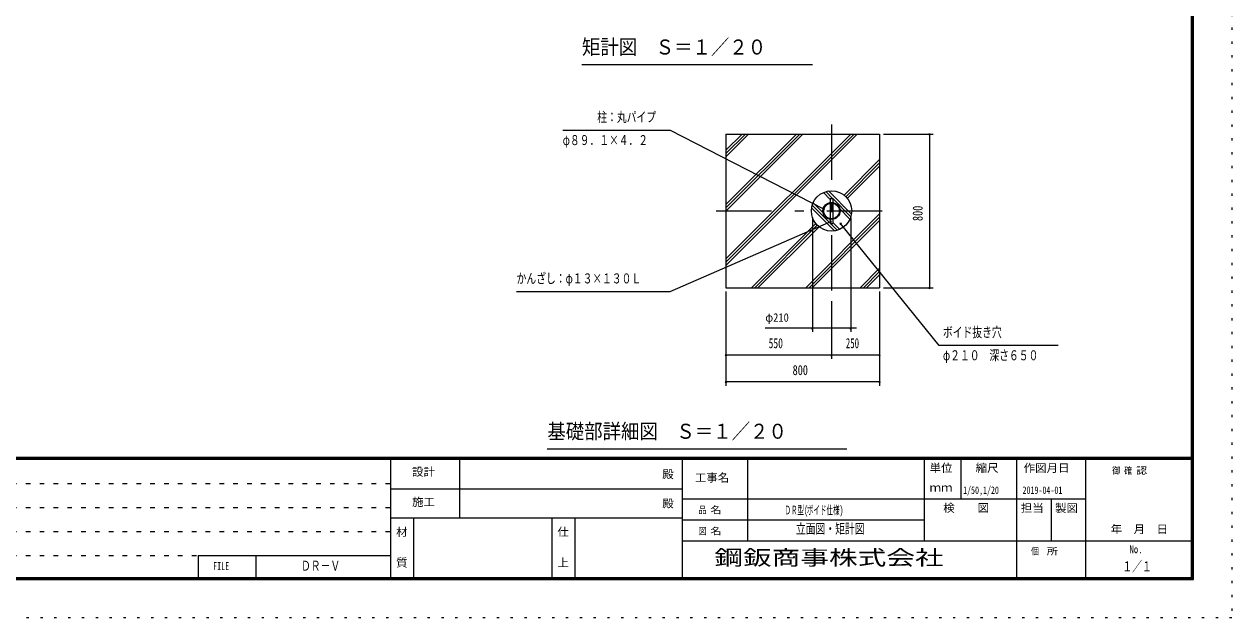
# Model space of a CAD drawing. Units: millimetres, scale not verified, with parts at other scales. Extents: x -25848 to 25858, y -10500 to 10500.
# Drawn here: x 10135 to 25858, y -10500 to -2775 of the extents above; entities that cross this region are included whole.
import ezdxf
from ezdxf.enums import TextEntityAlignment as Align

# ---------------------------------------------------------------- set-up
doc = ezdxf.new("R2010")
doc.units = ezdxf.units.MM
doc.header["$LTSCALE"] = 60
for name, pattern in [('USER1', [3, 1, -2]), ('USER3', [24, 12, -5, 2, -5]), ('USER4', [3, 0.5, -2.5])]:
    doc.linetypes.add(name, pattern=pattern)
doc.layers.add('0-1_0-F', color=7, linetype='Continuous')
doc.layers.add('0-E_2-5DIM', color=7, linetype='Continuous')
for name, color, linetype, lineweight in [('0-6_2-02BOLD', 7, 'Continuous', 18), ('0-8_2-22CENTER', 3, 'USER3', 18), ('0-A_2-52DIM', 3, 'Continuous', 18), ('0-B_2-62HATCH', 2, 'Continuous', 18), ('0-C_F-F', 5, 'Continuous', 18), ('0-D_F-E_J_ADD', 5, 'USER4', 18)]:
    doc.layers.add(name, color=color, linetype=linetype, lineweight=lineweight)
doc.styles.add('ＭＳ ゴシック', font='')
doc.styles.get('ＭＳ ゴシック').set_extended_font_data('MS Gothic')

msp = doc.modelspace()

# ---------------------------------------------------------------- linework, layer by layer
at = {"layer": '0-6_2-02BOLD'}
for p, q in [((19271.37, -4205.07), (19271.37, -6205.07)), ((20630.12, -5042.57), (20630.12, -5094.89)), ((20630.12, -5042.57), (20662.62, -5042.57)), ((20630.12, -5105.51), (20630.12, -5304.63)), ((20662.62, -5042.57), (20662.62, -5094.88)), ((20662.62, -5105.51), (20662.62, -5304.63)), ((20630.12, -5315.25), (20630.12, -5367.57)), ((20662.62, -5315.25), (20662.62, -5367.57)), ((20630.12, -5367.57), (20662.62, -5367.57)), ((19271.37, -6205.07), (21271.37, -6205.07))]:
    msp.add_line(p, q, dxfattribs=at)
msp.add_lwpolyline([(19271.37, -4205.07), (21271.37, -4205.07), (21271.37, -6205.07)], dxfattribs=at)
for radius in [262.5, 111.38, 100.88]:
    msp.add_circle((20646.37, -5205.07), radius, dxfattribs=at)
at = {"layer": '0-8_2-22CENTER'}
for p, q in [((20646.37, -4080.07), (20646.37, -6330.07)), ((19146.37, -5205.07), (21521.37, -5205.07))]:
    msp.add_line(p, q, dxfattribs=at)
at = {"layer": '0-A_2-52DIM'}
for p, q in [((20396.37, -3305.07), (17396.37, -3305.07)), ((21321.37, -4205.07), (21971.37, -4205.07)), ((21931.37, -4205.07), (21911.37, -4205.07)), ((21921.37, -4205.07), (21921.37, -6205.07)), ((20552.91, -5179.76), (20532.91, -5179.76)), ((20396.37, -5288.87), (20396.37, -6780.07)), ((20645.88, -5344.63), (20625.88, -5344.63)), ((20896.37, -5288.87), (20896.37, -6780.07)), ((20774.89, -5368.66), (20754.89, -5368.66)), ((22046.38, -6955.07), (20764.89, -5368.66)), ((19271.37, -6255.07), (19271.37, -7480.07)), ((21271.37, -6255.07), (21271.37, -7480.07)), ((21321.37, -6205.07), (21971.37, -6205.07)), ((21931.37, -6205.07), (21911.37, -6205.07)), ((20646.37, -6380.07), (20646.37, -7130.07)), ((20971.37, -6730.07), (19783.87, -6730.07)), ((20406.37, -6730.07), (20386.37, -6730.07)), ((20906.37, -6730.07), (20886.37, -6730.07)), ((23596.37, -6955.07), (22046.38, -6955.07)), ((19281.37, -7080.07), (19261.37, -7080.07)), ((21271.37, -7080.07), (19271.37, -7080.07)), ((20656.37, -7080.07), (20636.37, -7080.07)), ((21281.37, -7080.07), (21261.37, -7080.07)), ((19281.37, -7430.07), (19261.37, -7430.07)), ((21271.37, -7430.07), (19271.37, -7430.07)), ((21281.37, -7430.07), (21261.37, -7430.07)), ((20846.37, -8305.07), (16946.37, -8305.07))]:
    msp.add_line(p, q, dxfattribs=at)
for points in [[(17146.37, -4155.07), (18546.37, -4155.07), (20542.91, -5179.76)], [(16546.37, -6255.07), (18546.37, -6255.07), (20635.88, -5344.63)]]:
    msp.add_lwpolyline(points, dxfattribs=at)
for centre in [(21921.37, -4205.07), (20542.91, -5179.76), (20635.88, -5344.63), (20764.89, -5368.66), (21921.37, -6205.07), (20396.37, -6730.07), (20896.37, -6730.07), (19271.37, -7080.07), (20646.37, -7080.07), (21271.37, -7080.07), (19271.37, -7430.07), (21271.37, -7430.07)]:
    msp.add_arc(centre, 10, 180, 0, dxfattribs=at)
at = {"layer": '0-B_2-62HATCH'}
for p, q in [((19271.37, -5915.39), (20981.69, -4205.07)), ((19271.37, -5872.96), (20939.27, -4205.07)), ((19271.37, -5830.54), (20896.84, -4205.07)), ((19271.37, -5123.43), (20189.73, -4205.07)), ((19271.37, -5165.86), (20232.16, -4205.07)), ((19271.37, -5208.28), (20274.58, -4205.07)), ((19271.37, -4501.18), (19567.48, -4205.07)), ((19271.37, -4458.75), (19525.05, -4205.07)), ((19271.37, -4416.32), (19482.62, -4205.07)), ((20809.56, -4999.46), (21271.37, -4537.64)), ((20831.99, -5019.45), (21271.37, -4580.07)), ((20851.98, -5041.88), (21271.37, -4622.5)), ((20540.51, -4964.86), (20630.12, -5054.47)), ((20571.54, -4953.46), (20660.65, -5042.57)), ((20606.17, -4945.67), (20905.77, -5245.27)), ((20386.97, -5164.87), (20686.57, -5464.47)), ((20394.76, -5130.24), (20630.12, -5365.6)), ((20406.16, -5099.21), (20538.09, -5231.14)), ((20662.62, -5044.54), (20897.98, -5279.9)), ((20662.62, -5086.97), (20672.44, -5096.79)), ((20754.65, -5179), (20886.58, -5310.93)), ((20311.06, -6205.07), (21271.37, -5244.75)), ((20353.48, -6205.07), (21271.37, -5287.18)), ((20395.9, -6205.07), (21271.37, -5329.6)), ((20620.3, -5313.35), (20630.12, -5323.17)), ((19603.95, -6205.07), (20440.76, -5368.26)), ((19646.37, -6205.07), (20460.76, -5390.68)), ((19688.8, -6205.07), (20483.19, -5410.68)), ((20632.09, -5367.57), (20721.2, -5456.68)), ((20662.62, -5355.67), (20752.23, -5445.28)), ((21018.16, -6205.07), (21271.37, -5951.86)), ((21060.59, -6205.07), (21271.37, -5994.28)), ((21103.01, -6205.07), (21271.37, -6036.71))]:
    msp.add_line(p, q, dxfattribs=at)
at = {"layer": '0-C_F-F'}
for p, q in [((25335.28, -9977.5), (25335.28, 10077.5)), ((25337.78, -9980), (25337.78, 10080)), ((25340.28, -9982.5), (25340.28, 10082.5)), ((25345.28, -9987.5), (25345.28, 10087.5)), ((25350.28, -9992.5), (25350.28, 10092.5)), ((25355.28, -9997.5), (25355.28, 10097.5)), ((25357.78, -10000), (25357.78, 10100)), ((25332.78, -8415), (-3317.22, -8415)), ((25332.78, -8417.5), (-3317.22, -8417.5)), ((25332.78, -8420), (-3317.22, -8420)), ((25332.78, -8422.5), (-3317.22, -8422.5)), ((25332.78, -8425), (-3317.22, -8425)), ((25332.78, -8427.5), (-3317.22, -8427.5)), ((25332.78, -8430), (-3317.22, -8430)), ((25332.78, -8432.5), (-3317.22, -8432.5)), ((25332.78, -8435), (-3317.22, -8435)), ((25332.78, -8437.5), (-3317.22, -8437.5)), ((25332.78, -8440), (-3317.22, -8440)), ((14907.79, -10000), (14907.79, -8440)), ((15807.79, -9200), (15807.79, -8440)), ((18707.78, -10000), (18707.78, -8440)), ((19557.78, -9500), (19557.78, -8440)), ((21857.79, -9500), (21857.79, -8440)), ((22332.79, -8950), (22332.79, -8440)), ((23057.79, -10000), (23057.79, -8440)), ((23957.79, -10000), (23957.79, -8440)), ((14907.79, -8820), (18707.78, -8820)), ((18707.78, -8950), (23957.79, -8950)), ((23507.78, -9500), (23507.78, -8950)), ((14907.79, -9200), (18707.78, -9200)), ((15207.78, -10000), (15207.78, -9200)), ((17007.78, -10000), (17007.78, -9200)), ((17307.78, -10000), (17307.78, -9200)), ((18707.78, -9225), (21857.79, -9225)), ((18707.78, -9500), (25357.78, -9500)), ((12399.79, -9688), (14907.79, -9688)), ((12399.79, -9688), (12399.79, -10000)), ((13149.79, -9688), (13149.79, -10000)), ((-3342.22, -10000), (25357.78, -10000)), ((-3339.72, -9997.5), (25355.28, -9997.5)), ((-3334.72, -9992.5), (25350.28, -9992.5)), ((-3329.72, -9987.5), (25345.28, -9987.5)), ((-3324.72, -9982.5), (25340.28, -9982.5)), ((-3322.22, -9980), (25337.78, -9980)), ((-3319.72, -9977.5), (25335.28, -9977.5))]:
    msp.add_line(p, q, dxfattribs=at)
at = {"layer": '0-C_F-F', "color": 6, "linetype": 'USER1'}
for p, q in [((-3342.22, -8752), (14907.78, -8752)), ((-3342.22, -9064), (14907.79, -9064)), ((-3342.22, -9376), (14907.79, -9376)), ((-3342.22, -9688), (12399.79, -9688))]:
    msp.add_line(p, q, dxfattribs=at)
at = {"layer": '0-C_F-F'}
for points in [[(-3337.22, 10095), (-3337.22, -9995), (25352.78, -9995), (25352.78, 10095)], [(-3332.22, 10090), (-3332.22, -9990), (25347.78, -9990), (25347.78, 10090)], [(-3327.22, 10085), (-3327.22, -9985), (25342.78, -9985), (25342.78, 10085)], [(-3317.22, 10075), (-3317.22, -9975), (25332.78, -9975), (25332.78, 10075)]]:
    msp.add_lwpolyline(points, dxfattribs=at)
at = {"layer": '0-D_F-E_J_ADD'}
for p, q in [((25857.78, 10500), (25857.78, -10500)), ((25857.78, -10500), (-3842.22, -10500))]:
    msp.add_line(p, q, dxfattribs=at)

# ---------------------------------------------------------------- texts
at = {"layer": '0-1_0-F', "style": 'ＭＳ ゴシック'}
for s, height, width, p in [('1/50,1/20', 97.68, 0.65, (22358.97, -8916.7)), ('2019-04-01', 97.68, 0.65, (23132.78, -8916.7)), ('ＤＲ型(', 110.7, 0.55, (20032.78, -9187.5)), ('ボイド仕様)', 110.7, 0.55, (20325.05, -9187.5)), ('立面図・矩計図', 130.2, 0.7, (20182.78, -9444.74)), ('１／１', 130.2, 0.7, (24432.78, -9934.49)), ('ＤＲ－Ｖ', 130.2, 0.7, (13739.37, -9926.24))]:
    msp.add_text(s, height=height, dxfattribs=dict(at, width=width)).set_placement(p, align=Align.BOTTOM_LEFT)
at = {"layer": '0-A_2-52DIM', "color": 7, "style": 'ＭＳ ゴシック'}
for s, height, width, p in [('矩計図\u3000Ｓ＝１／２０', 195.4, 0.9, (17396.37, -3228.42)), ('柱：丸パイプ', 130.2, 0.7, (17596.37, -4087.3)), ('φ８９．１×４．２', 130.2, 0.7, (17146.37, -4387.31)), ('かんざし：φ１３×１３０Ｌ', 130.2, 0.7, (16546.37, -6187.3)), ('φ210', 110.7, 0.9, (19783.87, -6680.07)), ('ボイド抜き穴', 130.2, 0.7, (22096.37, -6887.31)), ('550', 130.2, 0.7, (19827.37, -7030.07)), ('250', 130.2, 0.65, (20832.04, -7030.07)), ('φ２１０\u3000深さ６５０', 130.2, 0.7, (22096.38, -7187.31)), ('800', 130.2, 0.75, (20139.96, -7380.07)), ('基礎部詳細図\u3000Ｓ＝１／２０', 195.4, 0.9, (16946.37, -8228.42))]:
    msp.add_text(s, height=height, dxfattribs=dict(at, width=width)).set_placement(p, align=Align.BOTTOM_LEFT)
at = {"layer": '0-A_2-52DIM', "color": 7, "style": 'ＭＳ ゴシック', "width": 0.75}
msp.add_text('800', height=130.2, rotation=90, dxfattribs=at).set_placement((21871.37, -5336.48), align=Align.BOTTOM_LEFT)
at = {"layer": '0-C_F-F', "color": 7, "style": 'ＭＳ ゴシック'}
for s, height, width, p in [('単位', 104.2, 1.05, (21922.78, -8633.29)), ('縮尺', 104.2, 1.05, (22522.78, -8633.29)), ('作図月日', 104.2, 1.05, (23146.68, -8634.31)), ('設計', 104.2, 1.05, (15185.29, -8683.83)), ('殿', 104.2, 1.05, (18442.78, -8715.79)), ('工事名', 104.2, 1.05, (18867.78, -8760.79)), ('御 ', 88.56, 0.85, (24300.54, -8654.43)), ('確 ', 88.56, 0.85, (24454.92, -8654.43)), ('認', 88.56, 1.2, (24609.31, -8654.43)), ('ｍｍ', 104.2, 1.05, (21922.78, -8888.29)), ('施工', 104.2, 1.05, (15185.29, -9075.79)), ('殿', 104.2, 1.05, (18442.78, -9095.79)), ('品 ', 88.56, 0.85, (18914.03, -9167.5)), ('名', 88.56, 1.2, (19068.42, -9167.5)), ('検\u3000\u3000図', 104.2, 1.05, (22100.28, -9153.29)), ('担当', 104.2, 1.05, (23110.29, -9153.29)), ('製図', 104.2, 1.05, (23556.27, -9155.74)), ('材', 104.2, 1.05, (14977.79, -9465.79)), ('仕', 104.2, 1.05, (17077.78, -9465.79)), ('図 ', 88.56, 0.85, (18914.03, -9442.5)), ('名', 88.56, 1.2, (19068.42, -9442.5)), ('\u3000年\u3000月\u3000日', 104.2, 1.05, (24131.52, -9430.22)), ('個  ', 88.56, 0.85, (23242.79, -9705)), ('所', 88.56, 1.2, (23448.63, -9705)), ('No.', 104.2, 0.8, (24525.28, -9690.79)), ('質', 104.2, 1.05, (14977.79, -9865.79)), ('上', 104.2, 1.05, (17077.78, -9865.79)), ('FILE', 104.2, 0.7, (12596.04, -9909.79))]:
    msp.add_text(s, height=height, dxfattribs=dict(at, width=width)).set_placement(p, align=Align.BOTTOM_LEFT)
at = {"layer": '0-E_2-5DIM', "style": 'ＭＳ ゴシック', "width": 1.4}
msp.add_text('鋼鈑商事株式会社', height=195.4, dxfattribs=at).set_placement((19121, -9872.05), align=Align.BOTTOM_LEFT)

doc.saveas('drawing.dxf')
